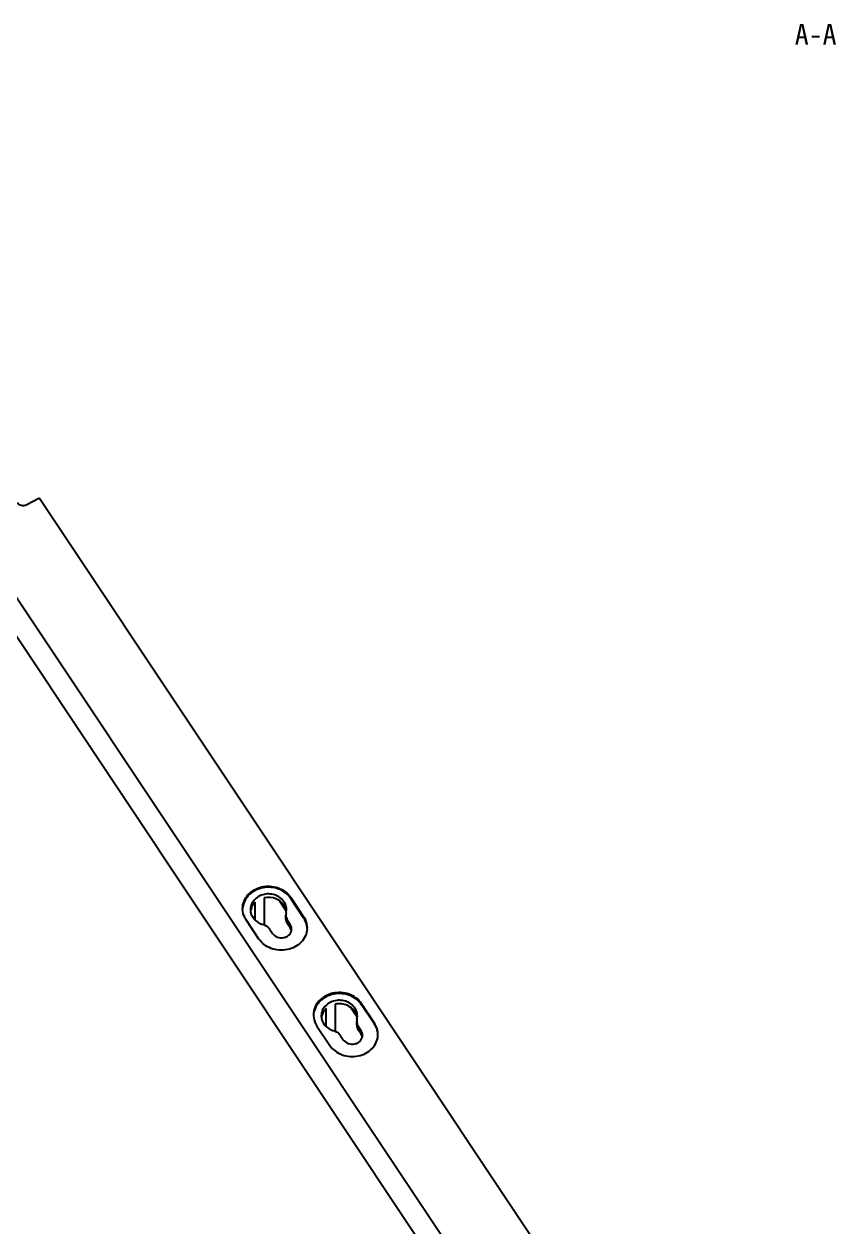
# Model space of a CAD drawing. Header units: millimetres. Extents: x 562 to 17351, y 2396 to 6995.
# Drawn here: x 5919.9 to 6077.4, y 2983.6 to 3216.9 of the extents above; entities that cross this region are included whole.
import ezdxf

# ---------------------------------------------------------------- set-up
doc = ezdxf.new("R2010")
doc.units = ezdxf.units.MM
doc.styles.get("Standard").update_dxf_attribs({"font": 'arial.ttf'})

msp = doc.modelspace()

# ---------------------------------------------------------------- linework, layer by layer
at = {"color": 7, "linetype": 'Continuous'}
for p, q in [((5922.959, 3124.946), (5920.361, 3123.647)), ((5922.959, 3124.946), (6042.334, 2945.884)), ((5909.969, 3118.451), (6029.344, 2939.388)), ((5908.123, 3113.719), (6028.939, 2932.495)), ((5966.528, 3047.46), (5966.528, 3042.187)), ((5971.669, 3047.551), (5971.669, 3047.351)), ((5971.669, 3047.551), (5974.169, 3043.801)), ((5974.169, 3043.601), (5971.669, 3047.351)), ((5964.796, 3043.163), (5964.796, 3046.594)), ((5970.789, 3044.969), (5969.556, 3046.819)), ((5970.77, 3044.586), (5970.72, 3044.158)), ((5970.77, 3044.586), (5970.838, 3045.186)), ((5965.509, 3039.471), (5963.009, 3043.221)), ((5970.72, 3043.483), (5970.72, 3044.158)), ((5971.055, 3043.076), (5971.055, 3042.401)), ((5971.571, 3042.302), (5971.055, 3043.076)), ((5971.571, 3041.627), (5971.055, 3042.401)), ((5971.571, 3042.302), (5971.571, 3041.627)), ((5974.169, 3043.801), (5974.169, 3043.601)), ((5967.591, 3041.343), (5968.107, 3040.57)), ((5978.546, 3022.538), (5978.546, 3025.969)), ((5980.278, 3026.835), (5980.278, 3021.562)), ((5984.56, 3024.313), (5983.293, 3026.213)), ((5985.419, 3026.926), (5985.419, 3026.726)), ((5987.919, 3023.176), (5985.419, 3026.926)), ((5987.919, 3022.976), (5985.419, 3026.726)), ((5984.52, 3023.961), (5984.47, 3023.533)), ((5984.47, 3022.858), (5984.47, 3023.533)), ((5984.52, 3023.961), (5984.588, 3024.561)), ((5976.759, 3022.596), (5979.259, 3018.846)), ((5984.805, 3022.451), (5984.805, 3021.776)), ((5985.321, 3021.677), (5984.805, 3022.451)), ((5985.321, 3021.002), (5984.805, 3021.776)), ((5985.321, 3021.677), (5985.321, 3021.002)), ((5987.919, 3023.176), (5987.919, 3022.976)), ((5981.341, 3020.718), (5981.857, 3019.945))]:
    msp.add_line(p, q, dxfattribs=at)
for centre, radius, start, end in [((5966.09, 3045.386), 3.752, 180.00329, 183.01696), ((5968.189, 3044.509), 2.649, 8.88904, 14.04032), ((5972.593, 3043.482), 1.873, 179.98006, 182.73228), ((5970.205, 3040.716), 1.641, 23.79546, 33.70389), ((5970.269, 3040.744), 1.571, 13.07667, 23.80462), ((5970.332, 3041.436), 1.507, 0.01107, 11.52402), ((5971.099, 3041.636), 3.739, 356.83561, 0.00269), ((5979.84, 3024.761), 3.752, 180.00327, 183.01692), ((5980.241, 3023.884), 2.652, 167.82109, 171.30069), ((5981.849, 3023.86), 2.743, 14.27452, 24.41201), ((5981.928, 3023.881), 2.661, 7.76976, 14.24381), ((5983.955, 3020.091), 1.641, 23.79546, 33.70389), ((5984.019, 3020.119), 1.571, 13.07667, 23.80462), ((5984.082, 3020.811), 1.507, 0.01107, 11.52402), ((5984.849, 3021.011), 3.739, 356.84411, 0.00268)]:
    msp.add_arc(centre, radius, start, end, dxfattribs=at)
for points, knots in [([(5920.361, 3123.647), (5920.076, 3123.505), (5919.405, 3123.423), (5918.822, 3123.79), (5918.653, 3124.043)], [0, 0, 0, 0, 0.5116174, 1, 1, 1, 1]), ([(5962.339, 3045.386), (5962.339, 3045.858), (5962.526, 3046.827), (5963.324, 3048.096), (5964.541, 3049.067), (5966.535, 3049.838), (5969.289, 3049.711), (5971.108, 3048.393), (5971.669, 3047.551)], [0, 0, 0, 0, 0.1156556, 0.2349957, 0.3599532, 0.4900566, 0.7522948, 1, 1, 1, 1]), ([(5971.669, 3047.351), (5971.13, 3048.159), (5969.411, 3049.442), (5966.78, 3049.652), (5964.823, 3049.01), (5963.586, 3048.154), (5962.707, 3047.002), (5962.421, 3046.092), (5962.366, 3045.639)], [0, 0, 0, 0, 0.2465385, 0.5077957, 0.6380901, 0.7638007, 0.884032, 1, 1, 1, 1]), ([(5970.839, 3045.186), (5970.839, 3045.533), (5970.693, 3046.247), (5969.863, 3047.493), (5968.027, 3048.394), (5965.648, 3048.112), (5964.419, 3047.003), (5964.104, 3046.344)], [0, 0, 0, 0, 0.1165566, 0.2370696, 0.4919815, 0.7550291, 1, 1, 1, 1]), ([(5970.461, 3045.881), (5970.099, 3046.5), (5968.845, 3047.501), (5967.276, 3047.614), (5966.528, 3047.46)], [0, 0, 0, 0, 0.4842525, 1, 1, 1, 1]), ([(5963.009, 3043.221), (5962.91, 3043.369), (5962.56, 3043.972), (5962.371, 3044.67), (5962.344, 3045.189)], [0, 0, 0, 0, 0.2550837, 1, 1, 1, 1]), ([(5963.839, 3045.186), (5963.839, 3044.557), (5964.361, 3043.219), (5965.567, 3042.504), (5966.223, 3042.313)], [0, 0, 0, 0, 0.4794417, 1, 1, 1, 1]), ([(5967.591, 3041.343), (5967.515, 3041.458), (5967.156, 3041.898), (5966.634, 3042.193), (5966.223, 3042.313)], [0, 0, 0, 0, 0.2426117, 1, 1, 1, 1]), ([(5974.169, 3043.801), (5974.277, 3043.639), (5974.656, 3042.978), (5974.839, 3042.203), (5974.839, 3041.636)], [0, 0, 0, 0, 0.2555399, 1, 1, 1, 1]), ([(5974.834, 3041.634), (5974.806, 3042.152), (5974.617, 3042.85), (5974.267, 3043.453), (5974.169, 3043.601)], [0, 0, 0, 0, 0.7450472, 1, 1, 1, 1]), ([(5974.833, 3041.429), (5974.807, 3040.965), (5974.574, 3040.022), (5973.737, 3038.806), (5972.509, 3037.888), (5970.531, 3037.176), (5967.833, 3037.342), (5966.059, 3038.645), (5965.509, 3039.471)], [0, 0, 0, 0, 0.1157631, 0.2354987, 0.3608074, 0.4910113, 0.7528225, 1, 1, 1, 1]), ([(5968.107, 3040.57), (5968.331, 3040.233), (5969.059, 3039.706), (5970.16, 3039.654), (5970.958, 3039.965), (5971.59, 3040.461), (5971.839, 3041.058), (5971.839, 3041.436)], [0, 0, 0, 0, 0.2486924, 0.5119558, 0.6425666, 0.7680098, 1, 1, 1, 1]), ([(5985.419, 3026.926), (5984.858, 3027.768), (5983.039, 3029.086), (5980.285, 3029.213), (5978.29, 3028.442), (5977.074, 3027.471), (5976.276, 3026.202), (5976.089, 3025.233), (5976.089, 3024.761)], [0, 0, 0, 0, 0.2477062, 0.5099451, 0.6400479, 0.765005, 0.8843447, 1, 1, 1, 1]), ([(5985.419, 3026.726), (5984.88, 3027.534), (5983.161, 3028.817), (5980.53, 3029.027), (5978.573, 3028.385), (5977.336, 3027.529), (5976.457, 3026.377), (5976.171, 3025.467), (5976.116, 3025.014)], [0, 0, 0, 0, 0.2465385, 0.5077957, 0.6380901, 0.7638007, 0.884032, 1, 1, 1, 1]), ([(5984.589, 3024.561), (5984.589, 3024.908), (5984.443, 3025.622), (5983.613, 3026.868), (5981.777, 3027.769), (5979.398, 3027.487), (5978.169, 3026.378), (5977.854, 3025.719)], [0, 0, 0, 0, 0.1165566, 0.2370696, 0.4919815, 0.7550291, 1, 1, 1, 1]), ([(5984.347, 3024.994), (5984.034, 3025.684), (5982.757, 3026.852), (5981.076, 3026.999), (5980.278, 3026.835)], [0, 0, 0, 0, 0.4818711, 1, 1, 1, 1]), ([(5976.094, 3024.564), (5976.121, 3024.045), (5976.31, 3023.347), (5976.66, 3022.744), (5976.759, 3022.596)], [0, 0, 0, 0, 0.7449159, 1, 1, 1, 1]), ([(5977.589, 3024.561), (5977.589, 3023.932), (5978.111, 3022.594), (5979.317, 3021.879), (5979.973, 3021.688)], [0, 0, 0, 0, 0.4794417, 1, 1, 1, 1]), ([(5981.341, 3020.718), (5981.265, 3020.833), (5980.906, 3021.273), (5980.384, 3021.568), (5979.973, 3021.688)], [0, 0, 0, 0, 0.2426117, 1, 1, 1, 1]), ([(5988.589, 3021.011), (5988.589, 3021.578), (5988.406, 3022.353), (5988.027, 3023.014), (5987.919, 3023.176)], [0, 0, 0, 0, 0.7444599, 1, 1, 1, 1]), ([(5988.584, 3021.009), (5988.556, 3021.527), (5988.367, 3022.225), (5988.017, 3022.828), (5987.919, 3022.976)], [0, 0, 0, 0, 0.7450472, 1, 1, 1, 1]), ([(5979.259, 3018.846), (5979.809, 3018.02), (5981.583, 3016.717), (5984.282, 3016.551), (5986.26, 3017.263), (5987.487, 3018.181), (5988.324, 3019.398), (5988.558, 3020.341), (5988.583, 3020.805)], [0, 0, 0, 0, 0.2471803, 0.5089923, 0.6391957, 0.7645032, 0.8842375, 1, 1, 1, 1]), ([(5981.857, 3019.945), (5982.081, 3019.608), (5982.809, 3019.081), (5983.91, 3019.029), (5984.708, 3019.34), (5985.34, 3019.836), (5985.589, 3020.433), (5985.589, 3020.811)], [0, 0, 0, 0, 0.2486924, 0.5119558, 0.6425666, 0.7680098, 1, 1, 1, 1])]:
    msp.add_open_spline(points, degree=3, knots=knots, dxfattribs=at)
for points in [[(5964.104, 3046.344), (5963.934, 3045.986), (5963.839, 3045.582), (5963.839, 3045.186)], [(5964.148, 3045.756), (5964.007, 3045.487), (5963.91, 3045.19), (5963.866, 3044.889)], [(5964.796, 3046.594), (5964.535, 3046.355), (5964.311, 3046.069), (5964.148, 3045.756)], [(5970.76, 3045.152), (5970.696, 3045.407), (5970.594, 3045.654), (5970.461, 3045.881)], [(5970.72, 3044.158), (5970.72, 3043.948), (5970.757, 3043.734), (5970.826, 3043.536)], [(5971.055, 3042.401), (5970.862, 3042.691), (5970.739, 3043.045), (5970.722, 3043.393)], [(5970.826, 3043.536), (5970.882, 3043.374), (5970.96, 3043.218), (5971.055, 3043.076)], [(5971.808, 3041.737), (5971.768, 3041.937), (5971.684, 3042.132), (5971.571, 3042.302)], [(5978.546, 3025.969), (5978.322, 3025.763), (5978.124, 3025.523), (5977.97, 3025.261)], [(5977.854, 3025.719), (5977.684, 3025.361), (5977.589, 3024.957), (5977.589, 3024.561)], [(5977.97, 3025.261), (5977.821, 3025.009), (5977.71, 3024.73), (5977.648, 3024.443)], [(5984.47, 3023.533), (5984.47, 3023.323), (5984.507, 3023.109), (5984.576, 3022.911)], [(5984.47, 3022.858), (5984.47, 3022.654), (5984.505, 3022.448), (5984.569, 3022.254)], [(5984.569, 3022.254), (5984.626, 3022.086), (5984.707, 3021.923), (5984.805, 3021.776)], [(5984.576, 3022.911), (5984.632, 3022.749), (5984.71, 3022.593), (5984.805, 3022.451)], [(5985.558, 3021.112), (5985.518, 3021.312), (5985.434, 3021.507), (5985.321, 3021.677)]]:
    msp.add_open_spline(points, degree=3, dxfattribs=at)

# ---------------------------------------------------------------- texts
at = {"color": 2, "linetype": 'Continuous', "lineweight": -3, "insert": (6077.541, 3216.93), "char_height": 3.96875, "width": 100.0125, "attachment_point": 3, "line_spacing_factor": 0.9}
msp.add_mtext('{\\fSimSun|b0|i0|c134|p2;A-A}', dxfattribs=at)

doc.saveas('drawing.dxf')
